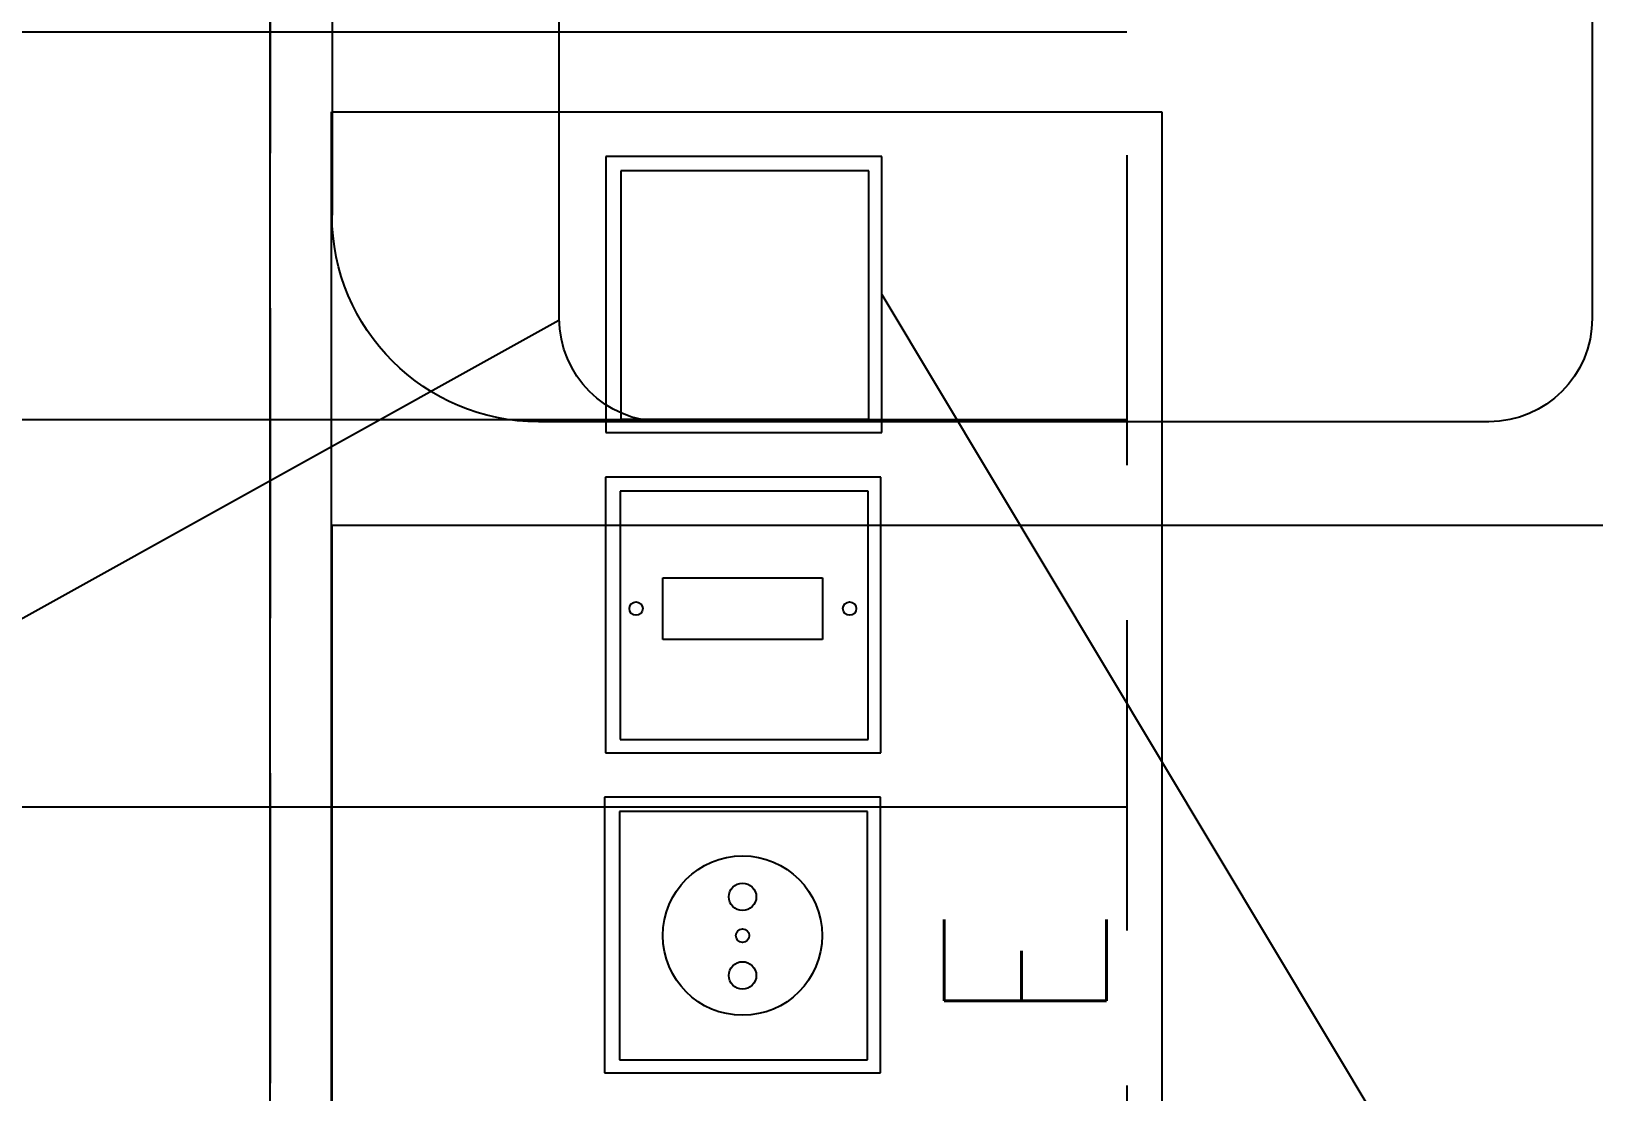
# Model space of a CAD drawing. Header units: inches. Extents: x 567115 to 582893, y 124948 to 133566.
# Drawn here: x 580412 to 580487.7, y 131798.7 to 131850 of the extents above; entities that cross this region are included whole.
import ezdxf

# ---------------------------------------------------------------- set-up
doc = ezdxf.new("R2010")
doc.units = ezdxf.units.IN
doc.header["$MEASUREMENT"] = 0
doc.linetypes.add('DASHED', pattern=[0.75, 0.5, -0.25])
for name, color, linetype in [('BOARD', 3, 'Continuous'), ('kazeb', 15, 'Continuous'), ('khatchin', 15, 'DASHED'), ('LIGHTING', 3, 'Continuous'), ('LIGHTING WIRE', 4, 'Continuous'), ('mobl', 11, 'Continuous'), ('wall kanaf', 4, 'Continuous'), ('wire', 4, 'Continuous')]:
    doc.layers.add(name, color=color, linetype=linetype)
doc.styles.add('ROMANS', font='romans.shx')

# ---------------------------------------------------------------- blocks, each defined once
blk = doc.blocks.new('BOARD1')
at = {"layer": 'BOARD', "color": 4}
for p, q in [((-77.35, 2.64), (98.93, 2.64)), ((98.93, 2.64), (98.93, -51.78)), ((98.93, -51.78), (-77.35, -51.78))]:
    blk.add_line(p, q, dxfattribs=at)
at = {"layer": 'BOARD'}
for p, q in [((35.97, -15.26), (35.97, -33.33)), ((54.03, -15.26), (35.97, -15.26)), ((54.03, -33.33), (54.03, -15.26)), ((56.95, -15.31), (56.95, -33.37)), ((75.01, -15.31), (56.95, -15.31)), ((75.01, -33.37), (75.01, -15.31)), ((77.93, -15.35), (77.93, -33.42)), ((96, -15.35), (77.93, -15.35)), ((96, -33.42), (96, -15.35)), ((36.84, -16.23), (36.84, -32.48)), ((53.1, -16.23), (36.84, -16.23)), ((53.1, -32.48), (53.1, -16.23)), ((57.82, -16.27), (57.82, -32.53)), ((74.08, -16.27), (57.82, -16.27)), ((74.08, -32.53), (74.08, -16.27)), ((78.81, -16.32), (78.81, -32.57)), ((95.06, -16.32), (78.81, -16.32)), ((95.06, -32.57), (95.06, -16.32)), ((36.84, -32.48), (53.1, -32.48)), ((57.82, -32.53), (74.08, -32.53)), ((78.81, -32.57), (95.06, -32.57)), ((35.97, -33.33), (54.03, -33.33)), ((56.95, -33.37), (75.01, -33.37)), ((77.93, -33.42), (96, -33.42))]:
    blk.add_line(p, q, dxfattribs=at)
at = {"layer": 'BOARD', "color": 30}
for p, q in [((64.36, -29.54), (64.36, -19.07)), ((64.36, -19.07), (68.41, -19.07)), ((68.41, -19.07), (68.41, -29.54)), ((68.41, -29.54), (64.36, -29.54))]:
    blk.add_line(p, q, dxfattribs=at)
for centre, radius in [((66.39, -17.32), 0.437), ((44.97, -24.3), 5.22), ((44.97, -24.3), 0.442), ((66.39, -31.32), 0.437)]:
    blk.add_circle(centre, radius, dxfattribs=at)
at = {"layer": 'BOARD', "color": 2}
for centre in [(42.36, -24.3), (47.51, -24.3)]:
    blk.add_circle(centre, 0.9, dxfattribs=at)
at = {"layer": 'BOARD', "color": 2, "style": 'ROMANS', "width": 0.9}
blk.add_text('E', height=10.64, dxfattribs=at).set_placement((39.05, -48.15))
blk = doc.blocks.new('FELESH1')
at = {"layer": 'wire', "color": 4, "linetype": 'Continuous'}
blk.add_line((10.691, 62.542), (-4.068, -22.21), dxfattribs=at)
at = {"layer": 'wire', "color": 4}
blk.add_lwpolyline([(-4.068, -22.21, 0, 10.44, 0), (0, 0, 10.44, 10.44, 0)], format="xyseb", dxfattribs=at)
blk = doc.blocks.new('tahkt')
at = {"layer": 'mobl'}
for p, q in [((0, 45), (200, 45)), ((0, -45), (0, 45))]:
    blk.add_line(p, q, dxfattribs=at)
blk = doc.blocks.new('2-03')
at = {"layer": 'mobl'}
for p, q in [((-0.145, -0.31), (0.155, -0.31)), ((-0.245, -0.47), (-0.245, -0.41)), ((0.255, -0.47), (0.255, -0.41)), ((0.205, -0.42), (-0.195, -0.42)), ((-0.245, -0.47), (-0.245, -0.87)), ((0.255, -0.87), (0.255, -0.47)), ((-0.195, -0.92), (0.205, -0.92))]:
    blk.add_line(p, q, dxfattribs=at)
for centre, radius, start, end in [((-0.145, -0.41), 0.1, 90, 180), ((0.155, -0.41), 0.1, 0, 90), ((-0.195, -0.47), 0.05, 90, 180), ((0.205, -0.47), 0.05, 0, 90), ((-0.195, -0.87), 0.05, 180, 270), ((0.205, -0.87), 0.05, 270, 360)]:
    blk.add_arc(centre, radius, start, end, dxfattribs=at)

msp = doc.modelspace()

# ---------------------------------------------------------------- hatches: boundary and pattern name
at = {"layer": 'kazeb'}
h = msp.add_hatch(dxfattribs=at)
h.set_pattern_fill('LINE', color=256, scale=150, style=2)
edge = h.paths.add_edge_path()
edge.add_line((579985.566, 131982.095), (580405.566, 131981.982))
edge.add_line((580405.566, 131981.982), (580405.566, 131933.374))
edge.add_line((580405.566, 131933.374), (580405.566, 131934.039))
edge.add_line((580405.566, 131934.039), (580465.066, 131934.039))
edge.add_line((580465.066, 131934.039), (580465.066, 131255.039))
edge.add_line((580465.066, 131255.039), (580405.566, 131255.039))
edge.add_line((580405.566, 131255.039), (580405.566, 131189.539))
edge.add_line((580405.566, 131189.539), (579985.566, 131189.539))
edge.add_line((579985.566, 131189.539), (579985.566, 131255.039))
edge.add_line((579985.566, 131255.039), (579985.566, 131565.044))
edge.add_line((579985.566, 131565.044), (579985.566, 131982.039))

# ---------------------------------------------------------------- linework, layer by layer
at = {"layer": 'khatchin', "ltscale": 30}
msp.add_lwpolyline([(580794.091, 131997.148), (580746.591, 131997.148), (580546.591, 131997.148), (580505.091, 131997.148), (580505.091, 131949.148), (580423.591, 131949.148), (580423.591, 131499.148), (580794.091, 131499.148)], close=True, dxfattribs=at)
msp.add_lwpolyline([(579985.566, 131982.039), (580405.566, 131982.039), (580405.566, 131933.374), (580405.566, 131934.039), (580465.066, 131934.039), (580465.066, 131255.039), (580405.566, 131255.039), (580405.566, 131189.539), (579985.566, 131189.539), (579985.566, 131255.039), (579985.566, 131255.039), (579985.566, 131565.044), (579985.566, 131565.044), (579985.566, 131971.539)], dxfattribs=at)
at = {"layer": 'LIGHTING WIRE', "ltscale": 30}
msp.add_line((580437.566, 131836.039), (580388.815, 131808.964), dxfattribs=at)
at = {"layer": 'wall kanaf', "color": 15}
msp.add_line((580423.591, 131499.148), (580423.591, 131949.148), dxfattribs=at)

# ---------------------------------------------------------------- block references
at = {"layer": 'LIGHTING', "linetype": 'Continuous', "ltscale": 7, "xscale": 0.738630000007106, "yscale": 0.738630000007106, "zscale": 0.738630000007106, "rotation": 90}
msp.add_blockref('BOARD1', (580428.515, 131773.068), dxfattribs=at)
at = {"layer": 'LIGHTING WIRE', "ltscale": 8, "xscale": 0.879999998989728, "yscale": 0.879999998989728, "zscale": 0.879999998989728, "rotation": 40.84425639332311}
msp.add_blockref('FELESH1', (580482.077, 131789.515), dxfattribs=at)
at = {"layer": 'mobl', "xscale": -100, "yscale": 100, "zscale": 100, "rotation": 90}
msp.add_blockref('2-03', (580395.591, 131856.648), dxfattribs=at)
at = {"layer": 'mobl', "linetype": 'Continuous'}
msp.add_blockref('tahkt', (580426.591, 131781.148), dxfattribs=at)

doc.saveas('drawing.dxf')
